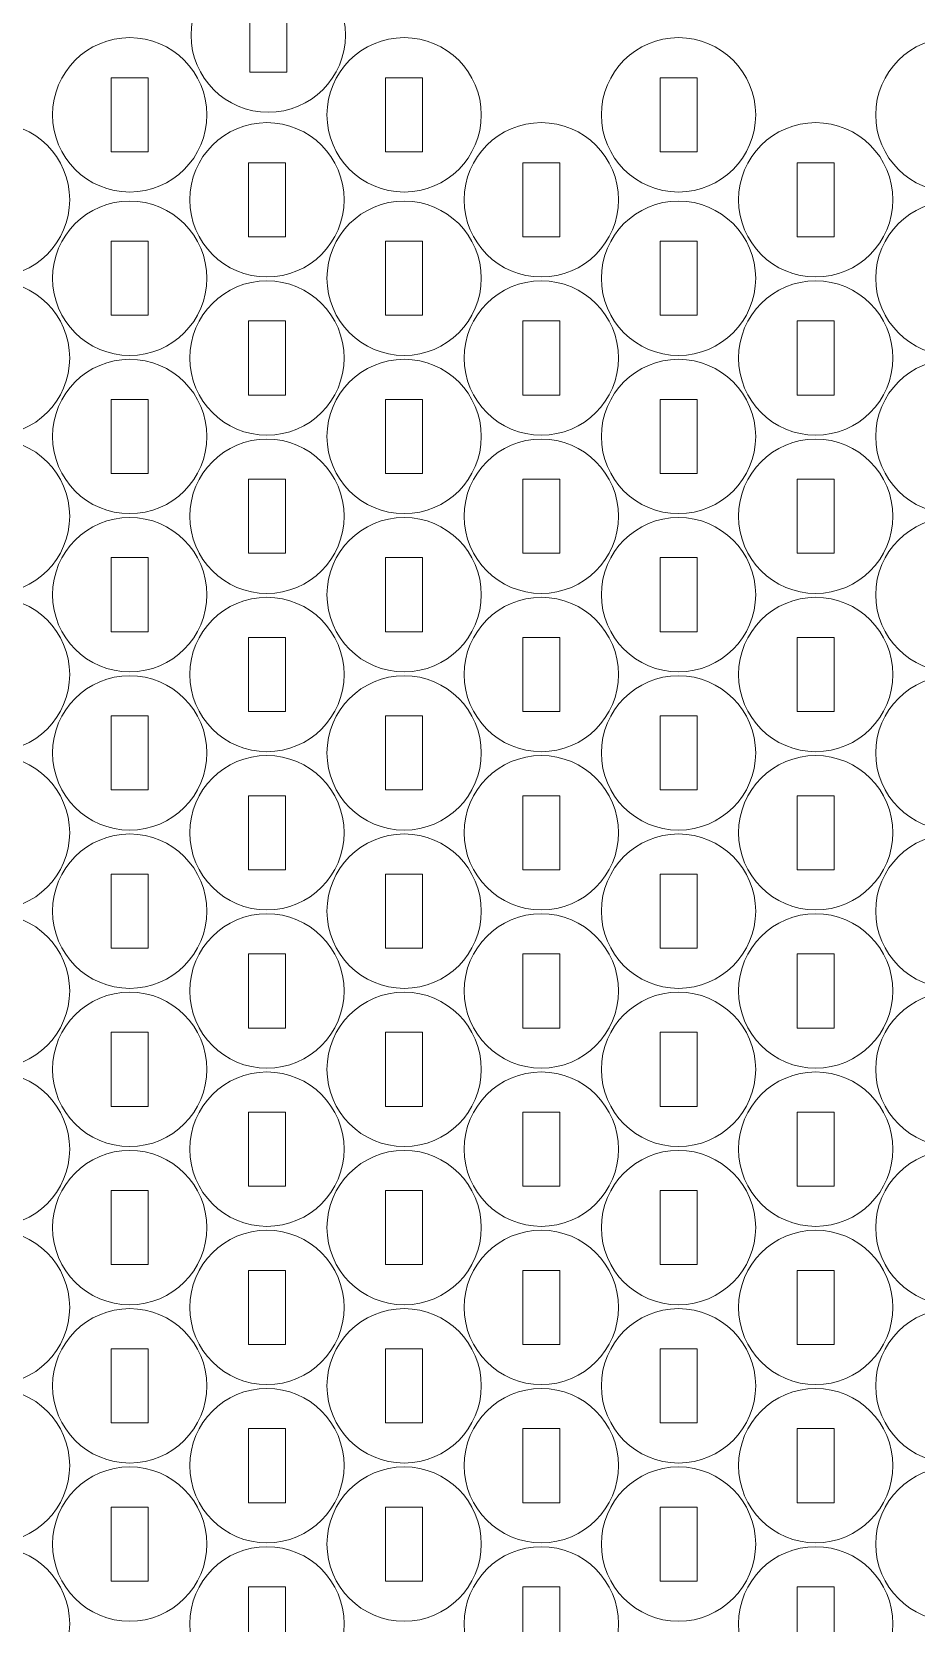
# Model space of a CAD drawing. Header units: millimetres. Extents: x -300 to 301, y -200 to 200.
# Drawn here: x 152.9 to 224.5, y -69.9 to 58.9 of the extents above; entities that cross this region are included whole.
import ezdxf

# ---------------------------------------------------------------- set-up
doc = ezdxf.new("R2010")
doc.units = ezdxf.units.MM
doc.header["$MEASUREMENT"] = 0
doc.layers.add('Camada 1', color=7, linetype='Continuous')

msp = doc.modelspace()

# ---------------------------------------------------------------- linework, layer by layer
at = {"layer": 'Camada 1', "lineweight": 20}
for points in [[(178.2513, 58.641), (178.2513, 55.1893), (175.453, 52.391), (172.0013, 52.391), (172.0013, 52.391), (168.5496, 52.391), (165.7513, 55.1893), (165.7513, 58.641), (165.7513, 58.641), (165.7513, 62.0927), (168.5496, 64.891), (172.0013, 64.891), (172.0013, 64.891), (175.453, 64.891), (178.2513, 62.0927), (178.2513, 58.641)], [(173.5013, 61.641), (173.5013, 61.641), (173.5013, 55.641), (173.5013, 55.641), (173.5013, 55.641), (173.5013, 55.641), (170.5013, 55.641), (170.5013, 55.641), (170.5013, 55.641), (170.5013, 55.641), (170.5013, 61.641), (170.5013, 61.641), (170.5013, 61.641), (170.5013, 61.641), (173.5013, 61.641), (173.5013, 61.641)], [(167.0329, 52.1852), (167.0329, 48.7335), (164.2346, 45.9352), (160.7829, 45.9352), (160.7829, 45.9352), (157.3312, 45.9352), (154.5329, 48.7335), (154.5329, 52.1852), (154.5329, 52.1852), (154.5329, 55.6369), (157.3312, 58.4352), (160.7829, 58.4352), (160.7829, 58.4352), (164.2346, 58.4352), (167.0329, 55.6369), (167.0329, 52.1852)], [(189.2579, 52.1852), (189.2579, 48.7335), (186.4596, 45.9352), (183.0079, 45.9352), (183.0079, 45.9352), (179.5562, 45.9352), (176.7579, 48.7335), (176.7579, 52.1852), (176.7579, 52.1852), (176.7579, 55.6369), (179.5562, 58.4352), (183.0079, 58.4352), (183.0079, 58.4352), (186.4596, 58.4352), (189.2579, 55.6369), (189.2579, 52.1852)], [(211.4829, 52.1852), (211.4829, 48.7335), (208.6846, 45.9352), (205.2329, 45.9352), (205.2329, 45.9352), (201.7812, 45.9352), (198.9829, 48.7335), (198.9829, 52.1852), (198.9829, 52.1852), (198.9829, 55.6369), (201.7812, 58.4352), (205.2329, 58.4352), (205.2329, 58.4352), (208.6846, 58.4352), (211.4829, 55.6369), (211.4829, 52.1852)], [(233.7079, 52.1852), (233.7079, 48.7335), (230.9096, 45.9352), (227.4579, 45.9352), (227.4579, 45.9352), (224.0062, 45.9352), (221.2079, 48.7335), (221.2079, 52.1852), (221.2079, 52.1852), (221.2079, 55.6369), (224.0062, 58.4352), (227.4579, 58.4352), (227.4579, 58.4352), (230.9096, 58.4352), (233.7079, 55.6369), (233.7079, 52.1852)], [(162.2829, 55.1852), (162.2829, 55.1852), (162.2829, 49.1852), (162.2829, 49.1852), (162.2829, 49.1852), (162.2829, 49.1852), (159.2829, 49.1852), (159.2829, 49.1852), (159.2829, 49.1852), (159.2829, 49.1852), (159.2829, 55.1852), (159.2829, 55.1852), (159.2829, 55.1852), (159.2829, 55.1852), (162.2829, 55.1852), (162.2829, 55.1852)], [(184.5079, 55.1852), (184.5079, 55.1852), (184.5079, 49.1852), (184.5079, 49.1852), (184.5079, 49.1852), (184.5079, 49.1852), (181.5079, 49.1852), (181.5079, 49.1852), (181.5079, 49.1852), (181.5079, 49.1852), (181.5079, 55.1852), (181.5079, 55.1852), (181.5079, 55.1852), (181.5079, 55.1852), (184.5079, 55.1852), (184.5079, 55.1852)], [(206.7329, 55.1852), (206.7329, 55.1852), (206.7329, 49.1852), (206.7329, 49.1852), (206.7329, 49.1852), (206.7329, 49.1852), (203.7329, 49.1852), (203.7329, 49.1852), (203.7329, 49.1852), (203.7329, 49.1852), (203.7329, 55.1852), (203.7329, 55.1852), (203.7329, 55.1852), (203.7329, 55.1852), (206.7329, 55.1852), (206.7329, 55.1852)], [(155.9204, 45.306), (155.9204, 41.8543), (153.1221, 39.056), (149.6704, 39.056), (149.6704, 39.056), (146.2187, 39.056), (143.4204, 41.8543), (143.4204, 45.306), (143.4204, 45.306), (143.4204, 48.7577), (146.2187, 51.556), (149.6704, 51.556), (149.6704, 51.556), (153.1221, 51.556), (155.9204, 48.7577), (155.9204, 45.306)], [(178.1454, 45.306), (178.1454, 41.8543), (175.3471, 39.056), (171.8954, 39.056), (171.8954, 39.056), (168.4437, 39.056), (165.6454, 41.8543), (165.6454, 45.306), (165.6454, 45.306), (165.6454, 48.7577), (168.4437, 51.556), (171.8954, 51.556), (171.8954, 51.556), (175.3471, 51.556), (178.1454, 48.7577), (178.1454, 45.306)], [(200.3704, 45.306), (200.3704, 41.8543), (197.5721, 39.056), (194.1204, 39.056), (194.1204, 39.056), (190.6687, 39.056), (187.8704, 41.8543), (187.8704, 45.306), (187.8704, 45.306), (187.8704, 48.7577), (190.6687, 51.556), (194.1204, 51.556), (194.1204, 51.556), (197.5721, 51.556), (200.3704, 48.7577), (200.3704, 45.306)], [(222.5954, 45.306), (222.5954, 41.8543), (219.7971, 39.056), (216.3454, 39.056), (216.3454, 39.056), (212.8937, 39.056), (210.0954, 41.8543), (210.0954, 45.306), (210.0954, 45.306), (210.0954, 48.7577), (212.8937, 51.556), (216.3454, 51.556), (216.3454, 51.556), (219.7971, 51.556), (222.5954, 48.7577), (222.5954, 45.306)], [(173.3954, 48.306), (173.3954, 48.306), (173.3954, 42.306), (173.3954, 42.306), (173.3954, 42.306), (173.3954, 42.306), (170.3954, 42.306), (170.3954, 42.306), (170.3954, 42.306), (170.3954, 42.306), (170.3954, 48.306), (170.3954, 48.306), (170.3954, 48.306), (170.3954, 48.306), (173.3954, 48.306), (173.3954, 48.306)], [(195.6204, 48.306), (195.6204, 48.306), (195.6204, 42.306), (195.6204, 42.306), (195.6204, 42.306), (195.6204, 42.306), (192.6204, 42.306), (192.6204, 42.306), (192.6204, 42.306), (192.6204, 42.306), (192.6204, 48.306), (192.6204, 48.306), (192.6204, 48.306), (192.6204, 48.306), (195.6204, 48.306), (195.6204, 48.306)], [(217.8454, 48.306), (217.8454, 48.306), (217.8454, 42.306), (217.8454, 42.306), (217.8454, 42.306), (217.8454, 42.306), (214.8454, 42.306), (214.8454, 42.306), (214.8454, 42.306), (214.8454, 42.306), (214.8454, 48.306), (214.8454, 48.306), (214.8454, 48.306), (214.8454, 48.306), (217.8454, 48.306), (217.8454, 48.306)], [(167.0329, 38.956), (167.0329, 35.5043), (164.2346, 32.706), (160.7829, 32.706), (160.7829, 32.706), (157.3312, 32.706), (154.5329, 35.5043), (154.5329, 38.956), (154.5329, 38.956), (154.5329, 42.4077), (157.3312, 45.206), (160.7829, 45.206), (160.7829, 45.206), (164.2346, 45.206), (167.0329, 42.4077), (167.0329, 38.956)], [(189.2579, 38.956), (189.2579, 35.5043), (186.4596, 32.706), (183.0079, 32.706), (183.0079, 32.706), (179.5562, 32.706), (176.7579, 35.5043), (176.7579, 38.956), (176.7579, 38.956), (176.7579, 42.4077), (179.5562, 45.206), (183.0079, 45.206), (183.0079, 45.206), (186.4596, 45.206), (189.2579, 42.4077), (189.2579, 38.956)], [(211.4829, 38.956), (211.4829, 35.5043), (208.6846, 32.706), (205.2329, 32.706), (205.2329, 32.706), (201.7812, 32.706), (198.9829, 35.5043), (198.9829, 38.956), (198.9829, 38.956), (198.9829, 42.4077), (201.7812, 45.206), (205.2329, 45.206), (205.2329, 45.206), (208.6846, 45.206), (211.4829, 42.4077), (211.4829, 38.956)], [(233.7079, 38.956), (233.7079, 35.5043), (230.9096, 32.706), (227.4579, 32.706), (227.4579, 32.706), (224.0062, 32.706), (221.2079, 35.5043), (221.2079, 38.956), (221.2079, 38.956), (221.2079, 42.4077), (224.0062, 45.206), (227.4579, 45.206), (227.4579, 45.206), (230.9096, 45.206), (233.7079, 42.4077), (233.7079, 38.956)], [(162.2829, 41.956), (162.2829, 41.956), (162.2829, 35.956), (162.2829, 35.956), (162.2829, 35.956), (162.2829, 35.956), (159.2829, 35.956), (159.2829, 35.956), (159.2829, 35.956), (159.2829, 35.956), (159.2829, 41.956), (159.2829, 41.956), (159.2829, 41.956), (159.2829, 41.956), (162.2829, 41.956), (162.2829, 41.956)], [(184.5079, 41.956), (184.5079, 41.956), (184.5079, 35.956), (184.5079, 35.956), (184.5079, 35.956), (184.5079, 35.956), (181.5079, 35.956), (181.5079, 35.956), (181.5079, 35.956), (181.5079, 35.956), (181.5079, 41.956), (181.5079, 41.956), (181.5079, 41.956), (181.5079, 41.956), (184.5079, 41.956), (184.5079, 41.956)], [(206.7329, 41.956), (206.7329, 41.956), (206.7329, 35.956), (206.7329, 35.956), (206.7329, 35.956), (206.7329, 35.956), (203.7329, 35.956), (203.7329, 35.956), (203.7329, 35.956), (203.7329, 35.956), (203.7329, 41.956), (203.7329, 41.956), (203.7329, 41.956), (203.7329, 41.956), (206.7329, 41.956), (206.7329, 41.956)], [(155.9204, 32.4943), (155.9204, 29.0426), (153.1221, 26.2443), (149.6704, 26.2443), (149.6704, 26.2443), (146.2187, 26.2443), (143.4204, 29.0426), (143.4204, 32.4943), (143.4204, 32.4943), (143.4204, 35.946), (146.2187, 38.7443), (149.6704, 38.7443), (149.6704, 38.7443), (153.1221, 38.7443), (155.9204, 35.946), (155.9204, 32.4943)], [(178.1454, 32.4943), (178.1454, 29.0426), (175.3471, 26.2443), (171.8954, 26.2443), (171.8954, 26.2443), (168.4437, 26.2443), (165.6454, 29.0426), (165.6454, 32.4943), (165.6454, 32.4943), (165.6454, 35.946), (168.4437, 38.7443), (171.8954, 38.7443), (171.8954, 38.7443), (175.3471, 38.7443), (178.1454, 35.946), (178.1454, 32.4943)], [(200.3704, 32.4943), (200.3704, 29.0426), (197.5721, 26.2443), (194.1204, 26.2443), (194.1204, 26.2443), (190.6687, 26.2443), (187.8704, 29.0426), (187.8704, 32.4943), (187.8704, 32.4943), (187.8704, 35.946), (190.6687, 38.7443), (194.1204, 38.7443), (194.1204, 38.7443), (197.5721, 38.7443), (200.3704, 35.946), (200.3704, 32.4943)], [(222.5954, 32.4943), (222.5954, 29.0426), (219.7971, 26.2443), (216.3454, 26.2443), (216.3454, 26.2443), (212.8937, 26.2443), (210.0954, 29.0426), (210.0954, 32.4943), (210.0954, 32.4943), (210.0954, 35.946), (212.8937, 38.7443), (216.3454, 38.7443), (216.3454, 38.7443), (219.7971, 38.7443), (222.5954, 35.946), (222.5954, 32.4943)], [(173.3954, 35.4943), (173.3954, 35.4943), (173.3954, 29.4943), (173.3954, 29.4943), (173.3954, 29.4943), (173.3954, 29.4943), (170.3954, 29.4943), (170.3954, 29.4943), (170.3954, 29.4943), (170.3954, 29.4943), (170.3954, 35.4943), (170.3954, 35.4943), (170.3954, 35.4943), (170.3954, 35.4943), (173.3954, 35.4943), (173.3954, 35.4943)], [(195.6204, 35.4943), (195.6204, 35.4943), (195.6204, 29.4943), (195.6204, 29.4943), (195.6204, 29.4943), (195.6204, 29.4943), (192.6204, 29.4943), (192.6204, 29.4943), (192.6204, 29.4943), (192.6204, 29.4943), (192.6204, 35.4943), (192.6204, 35.4943), (192.6204, 35.4943), (192.6204, 35.4943), (195.6204, 35.4943), (195.6204, 35.4943)], [(217.8454, 35.4943), (217.8454, 35.4943), (217.8454, 29.4943), (217.8454, 29.4943), (217.8454, 29.4943), (217.8454, 29.4943), (214.8454, 29.4943), (214.8454, 29.4943), (214.8454, 29.4943), (214.8454, 29.4943), (214.8454, 35.4943), (214.8454, 35.4943), (214.8454, 35.4943), (214.8454, 35.4943), (217.8454, 35.4943), (217.8454, 35.4943)], [(167.0329, 26.1443), (167.0329, 22.6926), (164.2346, 19.8943), (160.7829, 19.8943), (160.7829, 19.8943), (157.3312, 19.8943), (154.5329, 22.6926), (154.5329, 26.1443), (154.5329, 26.1443), (154.5329, 29.596), (157.3312, 32.3943), (160.7829, 32.3943), (160.7829, 32.3943), (164.2346, 32.3943), (167.0329, 29.596), (167.0329, 26.1443)], [(189.2579, 26.1443), (189.2579, 22.6926), (186.4596, 19.8943), (183.0079, 19.8943), (183.0079, 19.8943), (179.5562, 19.8943), (176.7579, 22.6926), (176.7579, 26.1443), (176.7579, 26.1443), (176.7579, 29.596), (179.5562, 32.3943), (183.0079, 32.3943), (183.0079, 32.3943), (186.4596, 32.3943), (189.2579, 29.596), (189.2579, 26.1443)], [(211.4829, 26.1443), (211.4829, 22.6926), (208.6846, 19.8943), (205.2329, 19.8943), (205.2329, 19.8943), (201.7812, 19.8943), (198.9829, 22.6926), (198.9829, 26.1443), (198.9829, 26.1443), (198.9829, 29.596), (201.7812, 32.3943), (205.2329, 32.3943), (205.2329, 32.3943), (208.6846, 32.3943), (211.4829, 29.596), (211.4829, 26.1443)], [(233.7079, 26.1443), (233.7079, 22.6926), (230.9096, 19.8943), (227.4579, 19.8943), (227.4579, 19.8943), (224.0062, 19.8943), (221.2079, 22.6926), (221.2079, 26.1443), (221.2079, 26.1443), (221.2079, 29.596), (224.0062, 32.3943), (227.4579, 32.3943), (227.4579, 32.3943), (230.9096, 32.3943), (233.7079, 29.596), (233.7079, 26.1443)], [(162.2829, 29.1443), (162.2829, 29.1443), (162.2829, 23.1443), (162.2829, 23.1443), (162.2829, 23.1443), (162.2829, 23.1443), (159.2829, 23.1443), (159.2829, 23.1443), (159.2829, 23.1443), (159.2829, 23.1443), (159.2829, 29.1443), (159.2829, 29.1443), (159.2829, 29.1443), (159.2829, 29.1443), (162.2829, 29.1443), (162.2829, 29.1443)], [(184.5079, 29.1443), (184.5079, 29.1443), (184.5079, 23.1443), (184.5079, 23.1443), (184.5079, 23.1443), (184.5079, 23.1443), (181.5079, 23.1443), (181.5079, 23.1443), (181.5079, 23.1443), (181.5079, 23.1443), (181.5079, 29.1443), (181.5079, 29.1443), (181.5079, 29.1443), (181.5079, 29.1443), (184.5079, 29.1443), (184.5079, 29.1443)], [(206.7329, 29.1443), (206.7329, 29.1443), (206.7329, 23.1443), (206.7329, 23.1443), (206.7329, 23.1443), (206.7329, 23.1443), (203.7329, 23.1443), (203.7329, 23.1443), (203.7329, 23.1443), (203.7329, 23.1443), (203.7329, 29.1443), (203.7329, 29.1443), (203.7329, 29.1443), (203.7329, 29.1443), (206.7329, 29.1443), (206.7329, 29.1443)], [(155.9204, 19.6826), (155.9204, 16.2309), (153.1221, 13.4326), (149.6704, 13.4326), (149.6704, 13.4326), (146.2187, 13.4326), (143.4204, 16.2309), (143.4204, 19.6826), (143.4204, 19.6826), (143.4204, 23.1343), (146.2187, 25.9326), (149.6704, 25.9326), (149.6704, 25.9326), (153.1221, 25.9326), (155.9204, 23.1343), (155.9204, 19.6826)], [(178.1454, 19.6826), (178.1454, 16.2309), (175.3471, 13.4326), (171.8954, 13.4326), (171.8954, 13.4326), (168.4437, 13.4326), (165.6454, 16.2309), (165.6454, 19.6826), (165.6454, 19.6826), (165.6454, 23.1343), (168.4437, 25.9326), (171.8954, 25.9326), (171.8954, 25.9326), (175.3471, 25.9326), (178.1454, 23.1343), (178.1454, 19.6826)], [(200.3704, 19.6826), (200.3704, 16.2309), (197.5721, 13.4326), (194.1204, 13.4326), (194.1204, 13.4326), (190.6687, 13.4326), (187.8704, 16.2309), (187.8704, 19.6826), (187.8704, 19.6826), (187.8704, 23.1343), (190.6687, 25.9326), (194.1204, 25.9326), (194.1204, 25.9326), (197.5721, 25.9326), (200.3704, 23.1343), (200.3704, 19.6826)], [(222.5954, 19.6826), (222.5954, 16.2309), (219.7971, 13.4326), (216.3454, 13.4326), (216.3454, 13.4326), (212.8937, 13.4326), (210.0954, 16.2309), (210.0954, 19.6826), (210.0954, 19.6826), (210.0954, 23.1343), (212.8937, 25.9326), (216.3454, 25.9326), (216.3454, 25.9326), (219.7971, 25.9326), (222.5954, 23.1343), (222.5954, 19.6826)], [(173.3954, 22.6826), (173.3954, 22.6826), (173.3954, 16.6826), (173.3954, 16.6826), (173.3954, 16.6826), (173.3954, 16.6826), (170.3954, 16.6826), (170.3954, 16.6826), (170.3954, 16.6826), (170.3954, 16.6826), (170.3954, 22.6826), (170.3954, 22.6826), (170.3954, 22.6826), (170.3954, 22.6826), (173.3954, 22.6826), (173.3954, 22.6826)], [(195.6204, 22.6826), (195.6204, 22.6826), (195.6204, 16.6826), (195.6204, 16.6826), (195.6204, 16.6826), (195.6204, 16.6826), (192.6204, 16.6826), (192.6204, 16.6826), (192.6204, 16.6826), (192.6204, 16.6826), (192.6204, 22.6826), (192.6204, 22.6826), (192.6204, 22.6826), (192.6204, 22.6826), (195.6204, 22.6826), (195.6204, 22.6826)], [(217.8454, 22.6826), (217.8454, 22.6826), (217.8454, 16.6826), (217.8454, 16.6826), (217.8454, 16.6826), (217.8454, 16.6826), (214.8454, 16.6826), (214.8454, 16.6826), (214.8454, 16.6826), (214.8454, 16.6826), (214.8454, 22.6826), (214.8454, 22.6826), (214.8454, 22.6826), (214.8454, 22.6826), (217.8454, 22.6826), (217.8454, 22.6826)], [(167.0329, 13.3326), (167.0329, 9.8809), (164.2346, 7.0826), (160.7829, 7.0826), (160.7829, 7.0826), (157.3312, 7.0826), (154.5329, 9.8809), (154.5329, 13.3326), (154.5329, 13.3326), (154.5329, 16.7843), (157.3312, 19.5826), (160.7829, 19.5826), (160.7829, 19.5826), (164.2346, 19.5826), (167.0329, 16.7843), (167.0329, 13.3326)], [(189.2579, 13.3326), (189.2579, 9.8809), (186.4596, 7.0826), (183.0079, 7.0826), (183.0079, 7.0826), (179.5562, 7.0826), (176.7579, 9.8809), (176.7579, 13.3326), (176.7579, 13.3326), (176.7579, 16.7843), (179.5562, 19.5826), (183.0079, 19.5826), (183.0079, 19.5826), (186.4596, 19.5826), (189.2579, 16.7843), (189.2579, 13.3326)], [(211.4829, 13.3326), (211.4829, 9.8809), (208.6846, 7.0826), (205.2329, 7.0826), (205.2329, 7.0826), (201.7812, 7.0826), (198.9829, 9.8809), (198.9829, 13.3326), (198.9829, 13.3326), (198.9829, 16.7843), (201.7812, 19.5826), (205.2329, 19.5826), (205.2329, 19.5826), (208.6846, 19.5826), (211.4829, 16.7843), (211.4829, 13.3326)], [(233.7079, 13.3326), (233.7079, 9.8809), (230.9096, 7.0826), (227.4579, 7.0826), (227.4579, 7.0826), (224.0062, 7.0826), (221.2079, 9.8809), (221.2079, 13.3326), (221.2079, 13.3326), (221.2079, 16.7843), (224.0062, 19.5826), (227.4579, 19.5826), (227.4579, 19.5826), (230.9096, 19.5826), (233.7079, 16.7843), (233.7079, 13.3326)], [(162.2829, 16.3326), (162.2829, 16.3326), (162.2829, 10.3326), (162.2829, 10.3326), (162.2829, 10.3326), (162.2829, 10.3326), (159.2829, 10.3326), (159.2829, 10.3326), (159.2829, 10.3326), (159.2829, 10.3326), (159.2829, 16.3326), (159.2829, 16.3326), (159.2829, 16.3326), (159.2829, 16.3326), (162.2829, 16.3326), (162.2829, 16.3326)], [(184.5079, 16.3326), (184.5079, 16.3326), (184.5079, 10.3326), (184.5079, 10.3326), (184.5079, 10.3326), (184.5079, 10.3326), (181.5079, 10.3326), (181.5079, 10.3326), (181.5079, 10.3326), (181.5079, 10.3326), (181.5079, 16.3326), (181.5079, 16.3326), (181.5079, 16.3326), (181.5079, 16.3326), (184.5079, 16.3326), (184.5079, 16.3326)], [(206.7329, 16.3326), (206.7329, 16.3326), (206.7329, 10.3326), (206.7329, 10.3326), (206.7329, 10.3326), (206.7329, 10.3326), (203.7329, 10.3326), (203.7329, 10.3326), (203.7329, 10.3326), (203.7329, 10.3326), (203.7329, 16.3326), (203.7329, 16.3326), (203.7329, 16.3326), (203.7329, 16.3326), (206.7329, 16.3326), (206.7329, 16.3326)], [(155.9204, 6.8709), (155.9204, 3.4192), (153.1221, 0.6209), (149.6704, 0.6209), (149.6704, 0.6209), (146.2187, 0.6209), (143.4204, 3.4192), (143.4204, 6.8709), (143.4204, 6.8709), (143.4204, 10.3226), (146.2187, 13.1209), (149.6704, 13.1209), (149.6704, 13.1209), (153.1221, 13.1209), (155.9204, 10.3226), (155.9204, 6.8709)], [(178.1454, 6.8709), (178.1454, 3.4192), (175.3471, 0.6209), (171.8954, 0.6209), (171.8954, 0.6209), (168.4437, 0.6209), (165.6454, 3.4192), (165.6454, 6.8709), (165.6454, 6.8709), (165.6454, 10.3226), (168.4437, 13.1209), (171.8954, 13.1209), (171.8954, 13.1209), (175.3471, 13.1209), (178.1454, 10.3226), (178.1454, 6.8709)], [(200.3704, 6.8709), (200.3704, 3.4192), (197.5721, 0.6209), (194.1204, 0.6209), (194.1204, 0.6209), (190.6687, 0.6209), (187.8704, 3.4192), (187.8704, 6.8709), (187.8704, 6.8709), (187.8704, 10.3226), (190.6687, 13.1209), (194.1204, 13.1209), (194.1204, 13.1209), (197.5721, 13.1209), (200.3704, 10.3226), (200.3704, 6.8709)], [(222.5954, 6.8709), (222.5954, 3.4192), (219.7971, 0.6209), (216.3454, 0.6209), (216.3454, 0.6209), (212.8937, 0.6209), (210.0954, 3.4192), (210.0954, 6.8709), (210.0954, 6.8709), (210.0954, 10.3226), (212.8937, 13.1209), (216.3454, 13.1209), (216.3454, 13.1209), (219.7971, 13.1209), (222.5954, 10.3226), (222.5954, 6.8709)], [(173.3954, 9.8709), (173.3954, 9.8709), (173.3954, 3.8709), (173.3954, 3.8709), (173.3954, 3.8709), (173.3954, 3.8709), (170.3954, 3.8709), (170.3954, 3.8709), (170.3954, 3.8709), (170.3954, 3.8709), (170.3954, 9.8709), (170.3954, 9.8709), (170.3954, 9.8709), (170.3954, 9.8709), (173.3954, 9.8709), (173.3954, 9.8709)], [(195.6204, 9.8709), (195.6204, 9.8709), (195.6204, 3.8709), (195.6204, 3.8709), (195.6204, 3.8709), (195.6204, 3.8709), (192.6204, 3.8709), (192.6204, 3.8709), (192.6204, 3.8709), (192.6204, 3.8709), (192.6204, 9.8709), (192.6204, 9.8709), (192.6204, 9.8709), (192.6204, 9.8709), (195.6204, 9.8709), (195.6204, 9.8709)], [(217.8454, 9.8709), (217.8454, 9.8709), (217.8454, 3.8709), (217.8454, 3.8709), (217.8454, 3.8709), (217.8454, 3.8709), (214.8454, 3.8709), (214.8454, 3.8709), (214.8454, 3.8709), (214.8454, 3.8709), (214.8454, 9.8709), (214.8454, 9.8709), (214.8454, 9.8709), (214.8454, 9.8709), (217.8454, 9.8709), (217.8454, 9.8709)], [(167.0329, 0.5209), (167.0329, -2.9308), (164.2346, -5.7291), (160.7829, -5.7291), (160.7829, -5.7291), (157.3312, -5.7291), (154.5329, -2.9308), (154.5329, 0.5209), (154.5329, 0.5209), (154.5329, 3.9726), (157.3312, 6.7709), (160.7829, 6.7709), (160.7829, 6.7709), (164.2346, 6.7709), (167.0329, 3.9726), (167.0329, 0.5209)], [(189.2579, 0.5209), (189.2579, -2.9308), (186.4596, -5.7291), (183.0079, -5.7291), (183.0079, -5.7291), (179.5562, -5.7291), (176.7579, -2.9308), (176.7579, 0.5209), (176.7579, 0.5209), (176.7579, 3.9726), (179.5562, 6.7709), (183.0079, 6.7709), (183.0079, 6.7709), (186.4596, 6.7709), (189.2579, 3.9726), (189.2579, 0.5209)], [(211.4829, 0.5209), (211.4829, -2.9308), (208.6846, -5.7291), (205.2329, -5.7291), (205.2329, -5.7291), (201.7812, -5.7291), (198.9829, -2.9308), (198.9829, 0.5209), (198.9829, 0.5209), (198.9829, 3.9726), (201.7812, 6.7709), (205.2329, 6.7709), (205.2329, 6.7709), (208.6846, 6.7709), (211.4829, 3.9726), (211.4829, 0.5209)], [(233.7079, 0.5209), (233.7079, -2.9308), (230.9096, -5.7291), (227.4579, -5.7291), (227.4579, -5.7291), (224.0062, -5.7291), (221.2079, -2.9308), (221.2079, 0.5209), (221.2079, 0.5209), (221.2079, 3.9726), (224.0062, 6.7709), (227.4579, 6.7709), (227.4579, 6.7709), (230.9096, 6.7709), (233.7079, 3.9726), (233.7079, 0.5209)], [(162.2829, 3.5209), (162.2829, 3.5209), (162.2829, -2.4791), (162.2829, -2.4791), (162.2829, -2.4791), (162.2829, -2.4791), (159.2829, -2.4791), (159.2829, -2.4791), (159.2829, -2.4791), (159.2829, -2.4791), (159.2829, 3.5209), (159.2829, 3.5209), (159.2829, 3.5209), (159.2829, 3.5209), (162.2829, 3.5209), (162.2829, 3.5209)], [(184.5079, 3.5209), (184.5079, 3.5209), (184.5079, -2.4791), (184.5079, -2.4791), (184.5079, -2.4791), (184.5079, -2.4791), (181.5079, -2.4791), (181.5079, -2.4791), (181.5079, -2.4791), (181.5079, -2.4791), (181.5079, 3.5209), (181.5079, 3.5209), (181.5079, 3.5209), (181.5079, 3.5209), (184.5079, 3.5209), (184.5079, 3.5209)], [(206.7329, 3.5209), (206.7329, 3.5209), (206.7329, -2.4791), (206.7329, -2.4791), (206.7329, -2.4791), (206.7329, -2.4791), (203.7329, -2.4791), (203.7329, -2.4791), (203.7329, -2.4791), (203.7329, -2.4791), (203.7329, 3.5209), (203.7329, 3.5209), (203.7329, 3.5209), (203.7329, 3.5209), (206.7329, 3.5209), (206.7329, 3.5209)], [(155.9204, -5.9408), (155.9204, -9.3925), (153.1221, -12.1908), (149.6704, -12.1908), (149.6704, -12.1908), (146.2187, -12.1908), (143.4204, -9.3925), (143.4204, -5.9408), (143.4204, -5.9408), (143.4204, -2.4891), (146.2187, 0.3092), (149.6704, 0.3092), (149.6704, 0.3092), (153.1221, 0.3092), (155.9204, -2.4891), (155.9204, -5.9408)], [(178.1454, -5.9408), (178.1454, -9.3925), (175.3471, -12.1908), (171.8954, -12.1908), (171.8954, -12.1908), (168.4437, -12.1908), (165.6454, -9.3925), (165.6454, -5.9408), (165.6454, -5.9408), (165.6454, -2.4891), (168.4437, 0.3092), (171.8954, 0.3092), (171.8954, 0.3092), (175.3471, 0.3092), (178.1454, -2.4891), (178.1454, -5.9408)], [(200.3704, -5.9408), (200.3704, -9.3925), (197.5721, -12.1908), (194.1204, -12.1908), (194.1204, -12.1908), (190.6687, -12.1908), (187.8704, -9.3925), (187.8704, -5.9408), (187.8704, -5.9408), (187.8704, -2.4891), (190.6687, 0.3092), (194.1204, 0.3092), (194.1204, 0.3092), (197.5721, 0.3092), (200.3704, -2.4891), (200.3704, -5.9408)], [(222.5954, -5.9408), (222.5954, -9.3925), (219.7971, -12.1908), (216.3454, -12.1908), (216.3454, -12.1908), (212.8937, -12.1908), (210.0954, -9.3925), (210.0954, -5.9408), (210.0954, -5.9408), (210.0954, -2.4891), (212.8937, 0.3092), (216.3454, 0.3092), (216.3454, 0.3092), (219.7971, 0.3092), (222.5954, -2.4891), (222.5954, -5.9408)], [(173.3954, -2.9408), (173.3954, -2.9408), (173.3954, -8.9408), (173.3954, -8.9408), (173.3954, -8.9408), (173.3954, -8.9408), (170.3954, -8.9408), (170.3954, -8.9408), (170.3954, -8.9408), (170.3954, -8.9408), (170.3954, -2.9408), (170.3954, -2.9408), (170.3954, -2.9408), (170.3954, -2.9408), (173.3954, -2.9408), (173.3954, -2.9408)], [(195.6204, -2.9408), (195.6204, -2.9408), (195.6204, -8.9408), (195.6204, -8.9408), (195.6204, -8.9408), (195.6204, -8.9408), (192.6204, -8.9408), (192.6204, -8.9408), (192.6204, -8.9408), (192.6204, -8.9408), (192.6204, -2.9408), (192.6204, -2.9408), (192.6204, -2.9408), (192.6204, -2.9408), (195.6204, -2.9408), (195.6204, -2.9408)], [(217.8454, -2.9408), (217.8454, -2.9408), (217.8454, -8.9408), (217.8454, -8.9408), (217.8454, -8.9408), (217.8454, -8.9408), (214.8454, -8.9408), (214.8454, -8.9408), (214.8454, -8.9408), (214.8454, -8.9408), (214.8454, -2.9408), (214.8454, -2.9408), (214.8454, -2.9408), (214.8454, -2.9408), (217.8454, -2.9408), (217.8454, -2.9408)], [(167.0329, -12.2908), (167.0329, -15.7425), (164.2346, -18.5408), (160.7829, -18.5408), (160.7829, -18.5408), (157.3312, -18.5408), (154.5329, -15.7425), (154.5329, -12.2908), (154.5329, -12.2908), (154.5329, -8.8391), (157.3312, -6.0408), (160.7829, -6.0408), (160.7829, -6.0408), (164.2346, -6.0408), (167.0329, -8.8391), (167.0329, -12.2908)], [(189.2579, -12.2908), (189.2579, -15.7425), (186.4596, -18.5408), (183.0079, -18.5408), (183.0079, -18.5408), (179.5562, -18.5408), (176.7579, -15.7425), (176.7579, -12.2908), (176.7579, -12.2908), (176.7579, -8.8391), (179.5562, -6.0408), (183.0079, -6.0408), (183.0079, -6.0408), (186.4596, -6.0408), (189.2579, -8.8391), (189.2579, -12.2908)], [(211.4829, -12.2908), (211.4829, -15.7425), (208.6846, -18.5408), (205.2329, -18.5408), (205.2329, -18.5408), (201.7812, -18.5408), (198.9829, -15.7425), (198.9829, -12.2908), (198.9829, -12.2908), (198.9829, -8.8391), (201.7812, -6.0408), (205.2329, -6.0408), (205.2329, -6.0408), (208.6846, -6.0408), (211.4829, -8.8391), (211.4829, -12.2908)], [(233.7079, -12.2908), (233.7079, -15.7425), (230.9096, -18.5408), (227.4579, -18.5408), (227.4579, -18.5408), (224.0062, -18.5408), (221.2079, -15.7425), (221.2079, -12.2908), (221.2079, -12.2908), (221.2079, -8.8391), (224.0062, -6.0408), (227.4579, -6.0408), (227.4579, -6.0408), (230.9096, -6.0408), (233.7079, -8.8391), (233.7079, -12.2908)], [(162.2829, -9.2908), (162.2829, -9.2908), (162.2829, -15.2908), (162.2829, -15.2908), (162.2829, -15.2908), (162.2829, -15.2908), (159.2829, -15.2908), (159.2829, -15.2908), (159.2829, -15.2908), (159.2829, -15.2908), (159.2829, -9.2908), (159.2829, -9.2908), (159.2829, -9.2908), (159.2829, -9.2908), (162.2829, -9.2908), (162.2829, -9.2908)], [(184.5079, -9.2908), (184.5079, -9.2908), (184.5079, -15.2908), (184.5079, -15.2908), (184.5079, -15.2908), (184.5079, -15.2908), (181.5079, -15.2908), (181.5079, -15.2908), (181.5079, -15.2908), (181.5079, -15.2908), (181.5079, -9.2908), (181.5079, -9.2908), (181.5079, -9.2908), (181.5079, -9.2908), (184.5079, -9.2908), (184.5079, -9.2908)], [(206.7329, -9.2908), (206.7329, -9.2908), (206.7329, -15.2908), (206.7329, -15.2908), (206.7329, -15.2908), (206.7329, -15.2908), (203.7329, -15.2908), (203.7329, -15.2908), (203.7329, -15.2908), (203.7329, -15.2908), (203.7329, -9.2908), (203.7329, -9.2908), (203.7329, -9.2908), (203.7329, -9.2908), (206.7329, -9.2908), (206.7329, -9.2908)], [(155.9204, -18.7525), (155.9204, -22.2042), (153.1221, -25.0025), (149.6704, -25.0025), (149.6704, -25.0025), (146.2187, -25.0025), (143.4204, -22.2042), (143.4204, -18.7525), (143.4204, -18.7525), (143.4204, -15.3008), (146.2187, -12.5025), (149.6704, -12.5025), (149.6704, -12.5025), (153.1221, -12.5025), (155.9204, -15.3008), (155.9204, -18.7525)], [(178.1454, -18.7525), (178.1454, -22.2042), (175.3471, -25.0025), (171.8954, -25.0025), (171.8954, -25.0025), (168.4437, -25.0025), (165.6454, -22.2042), (165.6454, -18.7525), (165.6454, -18.7525), (165.6454, -15.3008), (168.4437, -12.5025), (171.8954, -12.5025), (171.8954, -12.5025), (175.3471, -12.5025), (178.1454, -15.3008), (178.1454, -18.7525)], [(200.3704, -18.7525), (200.3704, -22.2042), (197.5721, -25.0025), (194.1204, -25.0025), (194.1204, -25.0025), (190.6687, -25.0025), (187.8704, -22.2042), (187.8704, -18.7525), (187.8704, -18.7525), (187.8704, -15.3008), (190.6687, -12.5025), (194.1204, -12.5025), (194.1204, -12.5025), (197.5721, -12.5025), (200.3704, -15.3008), (200.3704, -18.7525)], [(222.5954, -18.7525), (222.5954, -22.2042), (219.7971, -25.0025), (216.3454, -25.0025), (216.3454, -25.0025), (212.8937, -25.0025), (210.0954, -22.2042), (210.0954, -18.7525), (210.0954, -18.7525), (210.0954, -15.3008), (212.8937, -12.5025), (216.3454, -12.5025), (216.3454, -12.5025), (219.7971, -12.5025), (222.5954, -15.3008), (222.5954, -18.7525)], [(173.3954, -15.7525), (173.3954, -15.7525), (173.3954, -21.7525), (173.3954, -21.7525), (173.3954, -21.7525), (173.3954, -21.7525), (170.3954, -21.7525), (170.3954, -21.7525), (170.3954, -21.7525), (170.3954, -21.7525), (170.3954, -15.7525), (170.3954, -15.7525), (170.3954, -15.7525), (170.3954, -15.7525), (173.3954, -15.7525), (173.3954, -15.7525)], [(195.6204, -15.7525), (195.6204, -15.7525), (195.6204, -21.7525), (195.6204, -21.7525), (195.6204, -21.7525), (195.6204, -21.7525), (192.6204, -21.7525), (192.6204, -21.7525), (192.6204, -21.7525), (192.6204, -21.7525), (192.6204, -15.7525), (192.6204, -15.7525), (192.6204, -15.7525), (192.6204, -15.7525), (195.6204, -15.7525), (195.6204, -15.7525)], [(217.8454, -15.7525), (217.8454, -15.7525), (217.8454, -21.7525), (217.8454, -21.7525), (217.8454, -21.7525), (217.8454, -21.7525), (214.8454, -21.7525), (214.8454, -21.7525), (214.8454, -21.7525), (214.8454, -21.7525), (214.8454, -15.7525), (214.8454, -15.7525), (214.8454, -15.7525), (214.8454, -15.7525), (217.8454, -15.7525), (217.8454, -15.7525)], [(167.0329, -25.1025), (167.0329, -28.5542), (164.2346, -31.3525), (160.7829, -31.3525), (160.7829, -31.3525), (157.3312, -31.3525), (154.5329, -28.5542), (154.5329, -25.1025), (154.5329, -25.1025), (154.5329, -21.6508), (157.3312, -18.8525), (160.7829, -18.8525), (160.7829, -18.8525), (164.2346, -18.8525), (167.0329, -21.6508), (167.0329, -25.1025)], [(189.2579, -25.1025), (189.2579, -28.5542), (186.4596, -31.3525), (183.0079, -31.3525), (183.0079, -31.3525), (179.5562, -31.3525), (176.7579, -28.5542), (176.7579, -25.1025), (176.7579, -25.1025), (176.7579, -21.6508), (179.5562, -18.8525), (183.0079, -18.8525), (183.0079, -18.8525), (186.4596, -18.8525), (189.2579, -21.6508), (189.2579, -25.1025)], [(211.4829, -25.1025), (211.4829, -28.5542), (208.6846, -31.3525), (205.2329, -31.3525), (205.2329, -31.3525), (201.7812, -31.3525), (198.9829, -28.5542), (198.9829, -25.1025), (198.9829, -25.1025), (198.9829, -21.6508), (201.7812, -18.8525), (205.2329, -18.8525), (205.2329, -18.8525), (208.6846, -18.8525), (211.4829, -21.6508), (211.4829, -25.1025)], [(233.7079, -25.1025), (233.7079, -28.5542), (230.9096, -31.3525), (227.4579, -31.3525), (227.4579, -31.3525), (224.0062, -31.3525), (221.2079, -28.5542), (221.2079, -25.1025), (221.2079, -25.1025), (221.2079, -21.6508), (224.0062, -18.8525), (227.4579, -18.8525), (227.4579, -18.8525), (230.9096, -18.8525), (233.7079, -21.6508), (233.7079, -25.1025)], [(162.2829, -22.1025), (162.2829, -22.1025), (162.2829, -28.1025), (162.2829, -28.1025), (162.2829, -28.1025), (162.2829, -28.1025), (159.2829, -28.1025), (159.2829, -28.1025), (159.2829, -28.1025), (159.2829, -28.1025), (159.2829, -22.1025), (159.2829, -22.1025), (159.2829, -22.1025), (159.2829, -22.1025), (162.2829, -22.1025), (162.2829, -22.1025)], [(184.5079, -22.1025), (184.5079, -22.1025), (184.5079, -28.1025), (184.5079, -28.1025), (184.5079, -28.1025), (184.5079, -28.1025), (181.5079, -28.1025), (181.5079, -28.1025), (181.5079, -28.1025), (181.5079, -28.1025), (181.5079, -22.1025), (181.5079, -22.1025), (181.5079, -22.1025), (181.5079, -22.1025), (184.5079, -22.1025), (184.5079, -22.1025)], [(206.7329, -22.1025), (206.7329, -22.1025), (206.7329, -28.1025), (206.7329, -28.1025), (206.7329, -28.1025), (206.7329, -28.1025), (203.7329, -28.1025), (203.7329, -28.1025), (203.7329, -28.1025), (203.7329, -28.1025), (203.7329, -22.1025), (203.7329, -22.1025), (203.7329, -22.1025), (203.7329, -22.1025), (206.7329, -22.1025), (206.7329, -22.1025)], [(155.9204, -31.5642), (155.9204, -35.0159), (153.1221, -37.8142), (149.6704, -37.8142), (149.6704, -37.8142), (146.2187, -37.8142), (143.4204, -35.0159), (143.4204, -31.5642), (143.4204, -31.5642), (143.4204, -28.1125), (146.2187, -25.3142), (149.6704, -25.3142), (149.6704, -25.3142), (153.1221, -25.3142), (155.9204, -28.1125), (155.9204, -31.5642)], [(178.1454, -31.5642), (178.1454, -35.0159), (175.3471, -37.8142), (171.8954, -37.8142), (171.8954, -37.8142), (168.4437, -37.8142), (165.6454, -35.0159), (165.6454, -31.5642), (165.6454, -31.5642), (165.6454, -28.1125), (168.4437, -25.3142), (171.8954, -25.3142), (171.8954, -25.3142), (175.3471, -25.3142), (178.1454, -28.1125), (178.1454, -31.5642)], [(200.3704, -31.5642), (200.3704, -35.0159), (197.5721, -37.8142), (194.1204, -37.8142), (194.1204, -37.8142), (190.6687, -37.8142), (187.8704, -35.0159), (187.8704, -31.5642), (187.8704, -31.5642), (187.8704, -28.1125), (190.6687, -25.3142), (194.1204, -25.3142), (194.1204, -25.3142), (197.5721, -25.3142), (200.3704, -28.1125), (200.3704, -31.5642)], [(222.5954, -31.5642), (222.5954, -35.0159), (219.7971, -37.8142), (216.3454, -37.8142), (216.3454, -37.8142), (212.8937, -37.8142), (210.0954, -35.0159), (210.0954, -31.5642), (210.0954, -31.5642), (210.0954, -28.1125), (212.8937, -25.3142), (216.3454, -25.3142), (216.3454, -25.3142), (219.7971, -25.3142), (222.5954, -28.1125), (222.5954, -31.5642)], [(173.3954, -28.5642), (173.3954, -28.5642), (173.3954, -34.5642), (173.3954, -34.5642), (173.3954, -34.5642), (173.3954, -34.5642), (170.3954, -34.5642), (170.3954, -34.5642), (170.3954, -34.5642), (170.3954, -34.5642), (170.3954, -28.5642), (170.3954, -28.5642), (170.3954, -28.5642), (170.3954, -28.5642), (173.3954, -28.5642), (173.3954, -28.5642)], [(195.6204, -28.5642), (195.6204, -28.5642), (195.6204, -34.5642), (195.6204, -34.5642), (195.6204, -34.5642), (195.6204, -34.5642), (192.6204, -34.5642), (192.6204, -34.5642), (192.6204, -34.5642), (192.6204, -34.5642), (192.6204, -28.5642), (192.6204, -28.5642), (192.6204, -28.5642), (192.6204, -28.5642), (195.6204, -28.5642), (195.6204, -28.5642)], [(217.8454, -28.5642), (217.8454, -28.5642), (217.8454, -34.5642), (217.8454, -34.5642), (217.8454, -34.5642), (217.8454, -34.5642), (214.8454, -34.5642), (214.8454, -34.5642), (214.8454, -34.5642), (214.8454, -34.5642), (214.8454, -28.5642), (214.8454, -28.5642), (214.8454, -28.5642), (214.8454, -28.5642), (217.8454, -28.5642), (217.8454, -28.5642)], [(167.0329, -37.9142), (167.0329, -41.3659), (164.2346, -44.1642), (160.7829, -44.1642), (160.7829, -44.1642), (157.3312, -44.1642), (154.5329, -41.3659), (154.5329, -37.9142), (154.5329, -37.9142), (154.5329, -34.4625), (157.3312, -31.6642), (160.7829, -31.6642), (160.7829, -31.6642), (164.2346, -31.6642), (167.0329, -34.4625), (167.0329, -37.9142)], [(189.2579, -37.9142), (189.2579, -41.3659), (186.4596, -44.1642), (183.0079, -44.1642), (183.0079, -44.1642), (179.5562, -44.1642), (176.7579, -41.3659), (176.7579, -37.9142), (176.7579, -37.9142), (176.7579, -34.4625), (179.5562, -31.6642), (183.0079, -31.6642), (183.0079, -31.6642), (186.4596, -31.6642), (189.2579, -34.4625), (189.2579, -37.9142)], [(211.4829, -37.9142), (211.4829, -41.3659), (208.6846, -44.1642), (205.2329, -44.1642), (205.2329, -44.1642), (201.7812, -44.1642), (198.9829, -41.3659), (198.9829, -37.9142), (198.9829, -37.9142), (198.9829, -34.4625), (201.7812, -31.6642), (205.2329, -31.6642), (205.2329, -31.6642), (208.6846, -31.6642), (211.4829, -34.4625), (211.4829, -37.9142)], [(233.7079, -37.9142), (233.7079, -41.3659), (230.9096, -44.1642), (227.4579, -44.1642), (227.4579, -44.1642), (224.0062, -44.1642), (221.2079, -41.3659), (221.2079, -37.9142), (221.2079, -37.9142), (221.2079, -34.4625), (224.0062, -31.6642), (227.4579, -31.6642), (227.4579, -31.6642), (230.9096, -31.6642), (233.7079, -34.4625), (233.7079, -37.9142)], [(162.2829, -34.9142), (162.2829, -34.9142), (162.2829, -40.9142), (162.2829, -40.9142), (162.2829, -40.9142), (162.2829, -40.9142), (159.2829, -40.9142), (159.2829, -40.9142), (159.2829, -40.9142), (159.2829, -40.9142), (159.2829, -34.9142), (159.2829, -34.9142), (159.2829, -34.9142), (159.2829, -34.9142), (162.2829, -34.9142), (162.2829, -34.9142)], [(184.5079, -34.9142), (184.5079, -34.9142), (184.5079, -40.9142), (184.5079, -40.9142), (184.5079, -40.9142), (184.5079, -40.9142), (181.5079, -40.9142), (181.5079, -40.9142), (181.5079, -40.9142), (181.5079, -40.9142), (181.5079, -34.9142), (181.5079, -34.9142), (181.5079, -34.9142), (181.5079, -34.9142), (184.5079, -34.9142), (184.5079, -34.9142)], [(206.7329, -34.9142), (206.7329, -34.9142), (206.7329, -40.9142), (206.7329, -40.9142), (206.7329, -40.9142), (206.7329, -40.9142), (203.7329, -40.9142), (203.7329, -40.9142), (203.7329, -40.9142), (203.7329, -40.9142), (203.7329, -34.9142), (203.7329, -34.9142), (203.7329, -34.9142), (203.7329, -34.9142), (206.7329, -34.9142), (206.7329, -34.9142)], [(155.9204, -44.3759), (155.9204, -47.8276), (153.1221, -50.6259), (149.6704, -50.6259), (149.6704, -50.6259), (146.2187, -50.6259), (143.4204, -47.8276), (143.4204, -44.3759), (143.4204, -44.3759), (143.4204, -40.9242), (146.2187, -38.1259), (149.6704, -38.1259), (149.6704, -38.1259), (153.1221, -38.1259), (155.9204, -40.9242), (155.9204, -44.3759)], [(178.1454, -44.3759), (178.1454, -47.8276), (175.3471, -50.6259), (171.8954, -50.6259), (171.8954, -50.6259), (168.4437, -50.6259), (165.6454, -47.8276), (165.6454, -44.3759), (165.6454, -44.3759), (165.6454, -40.9242), (168.4437, -38.1259), (171.8954, -38.1259), (171.8954, -38.1259), (175.3471, -38.1259), (178.1454, -40.9242), (178.1454, -44.3759)], [(200.3704, -44.3759), (200.3704, -47.8276), (197.5721, -50.6259), (194.1204, -50.6259), (194.1204, -50.6259), (190.6687, -50.6259), (187.8704, -47.8276), (187.8704, -44.3759), (187.8704, -44.3759), (187.8704, -40.9242), (190.6687, -38.1259), (194.1204, -38.1259), (194.1204, -38.1259), (197.5721, -38.1259), (200.3704, -40.9242), (200.3704, -44.3759)], [(222.5954, -44.3759), (222.5954, -47.8276), (219.7971, -50.6259), (216.3454, -50.6259), (216.3454, -50.6259), (212.8937, -50.6259), (210.0954, -47.8276), (210.0954, -44.3759), (210.0954, -44.3759), (210.0954, -40.9242), (212.8937, -38.1259), (216.3454, -38.1259), (216.3454, -38.1259), (219.7971, -38.1259), (222.5954, -40.9242), (222.5954, -44.3759)], [(173.3954, -41.3759), (173.3954, -41.3759), (173.3954, -47.3759), (173.3954, -47.3759), (173.3954, -47.3759), (173.3954, -47.3759), (170.3954, -47.3759), (170.3954, -47.3759), (170.3954, -47.3759), (170.3954, -47.3759), (170.3954, -41.3759), (170.3954, -41.3759), (170.3954, -41.3759), (170.3954, -41.3759), (173.3954, -41.3759), (173.3954, -41.3759)], [(195.6204, -41.3759), (195.6204, -41.3759), (195.6204, -47.3759), (195.6204, -47.3759), (195.6204, -47.3759), (195.6204, -47.3759), (192.6204, -47.3759), (192.6204, -47.3759), (192.6204, -47.3759), (192.6204, -47.3759), (192.6204, -41.3759), (192.6204, -41.3759), (192.6204, -41.3759), (192.6204, -41.3759), (195.6204, -41.3759), (195.6204, -41.3759)], [(217.8454, -41.3759), (217.8454, -41.3759), (217.8454, -47.3759), (217.8454, -47.3759), (217.8454, -47.3759), (217.8454, -47.3759), (214.8454, -47.3759), (214.8454, -47.3759), (214.8454, -47.3759), (214.8454, -47.3759), (214.8454, -41.3759), (214.8454, -41.3759), (214.8454, -41.3759), (214.8454, -41.3759), (217.8454, -41.3759), (217.8454, -41.3759)], [(167.0329, -50.7259), (167.0329, -54.1776), (164.2346, -56.9759), (160.7829, -56.9759), (160.7829, -56.9759), (157.3312, -56.9759), (154.5329, -54.1776), (154.5329, -50.7259), (154.5329, -50.7259), (154.5329, -47.2742), (157.3312, -44.4759), (160.7829, -44.4759), (160.7829, -44.4759), (164.2346, -44.4759), (167.0329, -47.2742), (167.0329, -50.7259)], [(189.2579, -50.7259), (189.2579, -54.1776), (186.4596, -56.9759), (183.0079, -56.9759), (183.0079, -56.9759), (179.5562, -56.9759), (176.7579, -54.1776), (176.7579, -50.7259), (176.7579, -50.7259), (176.7579, -47.2742), (179.5562, -44.4759), (183.0079, -44.4759), (183.0079, -44.4759), (186.4596, -44.4759), (189.2579, -47.2742), (189.2579, -50.7259)], [(211.4829, -50.7259), (211.4829, -54.1776), (208.6846, -56.9759), (205.2329, -56.9759), (205.2329, -56.9759), (201.7812, -56.9759), (198.9829, -54.1776), (198.9829, -50.7259), (198.9829, -50.7259), (198.9829, -47.2742), (201.7812, -44.4759), (205.2329, -44.4759), (205.2329, -44.4759), (208.6846, -44.4759), (211.4829, -47.2742), (211.4829, -50.7259)], [(233.7079, -50.7259), (233.7079, -54.1776), (230.9096, -56.9759), (227.4579, -56.9759), (227.4579, -56.9759), (224.0062, -56.9759), (221.2079, -54.1776), (221.2079, -50.7259), (221.2079, -50.7259), (221.2079, -47.2742), (224.0062, -44.4759), (227.4579, -44.4759), (227.4579, -44.4759), (230.9096, -44.4759), (233.7079, -47.2742), (233.7079, -50.7259)], [(162.2829, -47.7259), (162.2829, -47.7259), (162.2829, -53.7259), (162.2829, -53.7259), (162.2829, -53.7259), (162.2829, -53.7259), (159.2829, -53.7259), (159.2829, -53.7259), (159.2829, -53.7259), (159.2829, -53.7259), (159.2829, -47.7259), (159.2829, -47.7259), (159.2829, -47.7259), (159.2829, -47.7259), (162.2829, -47.7259), (162.2829, -47.7259)], [(184.5079, -47.7259), (184.5079, -47.7259), (184.5079, -53.7259), (184.5079, -53.7259), (184.5079, -53.7259), (184.5079, -53.7259), (181.5079, -53.7259), (181.5079, -53.7259), (181.5079, -53.7259), (181.5079, -53.7259), (181.5079, -47.7259), (181.5079, -47.7259), (181.5079, -47.7259), (181.5079, -47.7259), (184.5079, -47.7259), (184.5079, -47.7259)], [(206.7329, -47.7259), (206.7329, -47.7259), (206.7329, -53.7259), (206.7329, -53.7259), (206.7329, -53.7259), (206.7329, -53.7259), (203.7329, -53.7259), (203.7329, -53.7259), (203.7329, -53.7259), (203.7329, -53.7259), (203.7329, -47.7259), (203.7329, -47.7259), (203.7329, -47.7259), (203.7329, -47.7259), (206.7329, -47.7259), (206.7329, -47.7259)], [(155.9204, -57.1876), (155.9204, -60.6393), (153.1221, -63.4376), (149.6704, -63.4376), (149.6704, -63.4376), (146.2187, -63.4376), (143.4204, -60.6393), (143.4204, -57.1876), (143.4204, -57.1876), (143.4204, -53.7359), (146.2187, -50.9376), (149.6704, -50.9376), (149.6704, -50.9376), (153.1221, -50.9376), (155.9204, -53.7359), (155.9204, -57.1876)], [(178.1454, -57.1876), (178.1454, -60.6393), (175.3471, -63.4376), (171.8954, -63.4376), (171.8954, -63.4376), (168.4437, -63.4376), (165.6454, -60.6393), (165.6454, -57.1876), (165.6454, -57.1876), (165.6454, -53.7359), (168.4437, -50.9376), (171.8954, -50.9376), (171.8954, -50.9376), (175.3471, -50.9376), (178.1454, -53.7359), (178.1454, -57.1876)], [(200.3704, -57.1876), (200.3704, -60.6393), (197.5721, -63.4376), (194.1204, -63.4376), (194.1204, -63.4376), (190.6687, -63.4376), (187.8704, -60.6393), (187.8704, -57.1876), (187.8704, -57.1876), (187.8704, -53.7359), (190.6687, -50.9376), (194.1204, -50.9376), (194.1204, -50.9376), (197.5721, -50.9376), (200.3704, -53.7359), (200.3704, -57.1876)], [(222.5954, -57.1876), (222.5954, -60.6393), (219.7971, -63.4376), (216.3454, -63.4376), (216.3454, -63.4376), (212.8937, -63.4376), (210.0954, -60.6393), (210.0954, -57.1876), (210.0954, -57.1876), (210.0954, -53.7359), (212.8937, -50.9376), (216.3454, -50.9376), (216.3454, -50.9376), (219.7971, -50.9376), (222.5954, -53.7359), (222.5954, -57.1876)], [(173.3954, -54.1876), (173.3954, -54.1876), (173.3954, -60.1876), (173.3954, -60.1876), (173.3954, -60.1876), (173.3954, -60.1876), (170.3954, -60.1876), (170.3954, -60.1876), (170.3954, -60.1876), (170.3954, -60.1876), (170.3954, -54.1876), (170.3954, -54.1876), (170.3954, -54.1876), (170.3954, -54.1876), (173.3954, -54.1876), (173.3954, -54.1876)], [(195.6204, -54.1876), (195.6204, -54.1876), (195.6204, -60.1876), (195.6204, -60.1876), (195.6204, -60.1876), (195.6204, -60.1876), (192.6204, -60.1876), (192.6204, -60.1876), (192.6204, -60.1876), (192.6204, -60.1876), (192.6204, -54.1876), (192.6204, -54.1876), (192.6204, -54.1876), (192.6204, -54.1876), (195.6204, -54.1876), (195.6204, -54.1876)], [(217.8454, -54.1876), (217.8454, -54.1876), (217.8454, -60.1876), (217.8454, -60.1876), (217.8454, -60.1876), (217.8454, -60.1876), (214.8454, -60.1876), (214.8454, -60.1876), (214.8454, -60.1876), (214.8454, -60.1876), (214.8454, -54.1876), (214.8454, -54.1876), (214.8454, -54.1876), (214.8454, -54.1876), (217.8454, -54.1876), (217.8454, -54.1876)], [(167.0329, -63.5376), (167.0329, -66.9893), (164.2346, -69.7876), (160.7829, -69.7876), (160.7829, -69.7876), (157.3312, -69.7876), (154.5329, -66.9893), (154.5329, -63.5376), (154.5329, -63.5376), (154.5329, -60.0859), (157.3312, -57.2876), (160.7829, -57.2876), (160.7829, -57.2876), (164.2346, -57.2876), (167.0329, -60.0859), (167.0329, -63.5376)], [(189.2579, -63.5376), (189.2579, -66.9893), (186.4596, -69.7876), (183.0079, -69.7876), (183.0079, -69.7876), (179.5562, -69.7876), (176.7579, -66.9893), (176.7579, -63.5376), (176.7579, -63.5376), (176.7579, -60.0859), (179.5562, -57.2876), (183.0079, -57.2876), (183.0079, -57.2876), (186.4596, -57.2876), (189.2579, -60.0859), (189.2579, -63.5376)], [(211.4829, -63.5376), (211.4829, -66.9893), (208.6846, -69.7876), (205.2329, -69.7876), (205.2329, -69.7876), (201.7812, -69.7876), (198.9829, -66.9893), (198.9829, -63.5376), (198.9829, -63.5376), (198.9829, -60.0859), (201.7812, -57.2876), (205.2329, -57.2876), (205.2329, -57.2876), (208.6846, -57.2876), (211.4829, -60.0859), (211.4829, -63.5376)], [(233.7079, -63.5376), (233.7079, -66.9893), (230.9096, -69.7876), (227.4579, -69.7876), (227.4579, -69.7876), (224.0062, -69.7876), (221.2079, -66.9893), (221.2079, -63.5376), (221.2079, -63.5376), (221.2079, -60.0859), (224.0062, -57.2876), (227.4579, -57.2876), (227.4579, -57.2876), (230.9096, -57.2876), (233.7079, -60.0859), (233.7079, -63.5376)], [(162.2829, -60.5376), (162.2829, -60.5376), (162.2829, -66.5376), (162.2829, -66.5376), (162.2829, -66.5376), (162.2829, -66.5376), (159.2829, -66.5376), (159.2829, -66.5376), (159.2829, -66.5376), (159.2829, -66.5376), (159.2829, -60.5376), (159.2829, -60.5376), (159.2829, -60.5376), (159.2829, -60.5376), (162.2829, -60.5376), (162.2829, -60.5376)], [(184.5079, -60.5376), (184.5079, -60.5376), (184.5079, -66.5376), (184.5079, -66.5376), (184.5079, -66.5376), (184.5079, -66.5376), (181.5079, -66.5376), (181.5079, -66.5376), (181.5079, -66.5376), (181.5079, -66.5376), (181.5079, -60.5376), (181.5079, -60.5376), (181.5079, -60.5376), (181.5079, -60.5376), (184.5079, -60.5376), (184.5079, -60.5376)], [(206.7329, -60.5376), (206.7329, -60.5376), (206.7329, -66.5376), (206.7329, -66.5376), (206.7329, -66.5376), (206.7329, -66.5376), (203.7329, -66.5376), (203.7329, -66.5376), (203.7329, -66.5376), (203.7329, -66.5376), (203.7329, -60.5376), (203.7329, -60.5376), (203.7329, -60.5376), (203.7329, -60.5376), (206.7329, -60.5376), (206.7329, -60.5376)], [(155.9204, -69.9993), (155.9204, -73.451), (153.1221, -76.2493), (149.6704, -76.2493), (149.6704, -76.2493), (146.2187, -76.2493), (143.4204, -73.451), (143.4204, -69.9993), (143.4204, -69.9993), (143.4204, -66.5476), (146.2187, -63.7493), (149.6704, -63.7493), (149.6704, -63.7493), (153.1221, -63.7493), (155.9204, -66.5476), (155.9204, -69.9993)], [(178.1454, -69.9993), (178.1454, -73.451), (175.3471, -76.2493), (171.8954, -76.2493), (171.8954, -76.2493), (168.4437, -76.2493), (165.6454, -73.451), (165.6454, -69.9993), (165.6454, -69.9993), (165.6454, -66.5476), (168.4437, -63.7493), (171.8954, -63.7493), (171.8954, -63.7493), (175.3471, -63.7493), (178.1454, -66.5476), (178.1454, -69.9993)], [(200.3704, -69.9993), (200.3704, -73.451), (197.5721, -76.2493), (194.1204, -76.2493), (194.1204, -76.2493), (190.6687, -76.2493), (187.8704, -73.451), (187.8704, -69.9993), (187.8704, -69.9993), (187.8704, -66.5476), (190.6687, -63.7493), (194.1204, -63.7493), (194.1204, -63.7493), (197.5721, -63.7493), (200.3704, -66.5476), (200.3704, -69.9993)], [(222.5954, -69.9993), (222.5954, -73.451), (219.7971, -76.2493), (216.3454, -76.2493), (216.3454, -76.2493), (212.8937, -76.2493), (210.0954, -73.451), (210.0954, -69.9993), (210.0954, -69.9993), (210.0954, -66.5476), (212.8937, -63.7493), (216.3454, -63.7493), (216.3454, -63.7493), (219.7971, -63.7493), (222.5954, -66.5476), (222.5954, -69.9993)], [(173.3954, -66.9993), (173.3954, -66.9993), (173.3954, -72.9993), (173.3954, -72.9993), (173.3954, -72.9993), (173.3954, -72.9993), (170.3954, -72.9993), (170.3954, -72.9993), (170.3954, -72.9993), (170.3954, -72.9993), (170.3954, -66.9993), (170.3954, -66.9993), (170.3954, -66.9993), (170.3954, -66.9993), (173.3954, -66.9993), (173.3954, -66.9993)], [(195.6204, -66.9993), (195.6204, -66.9993), (195.6204, -72.9993), (195.6204, -72.9993), (195.6204, -72.9993), (195.6204, -72.9993), (192.6204, -72.9993), (192.6204, -72.9993), (192.6204, -72.9993), (192.6204, -72.9993), (192.6204, -66.9993), (192.6204, -66.9993), (192.6204, -66.9993), (192.6204, -66.9993), (195.6204, -66.9993), (195.6204, -66.9993)], [(217.8454, -66.9993), (217.8454, -66.9993), (217.8454, -72.9993), (217.8454, -72.9993), (217.8454, -72.9993), (217.8454, -72.9993), (214.8454, -72.9993), (214.8454, -72.9993), (214.8454, -72.9993), (214.8454, -72.9993), (214.8454, -66.9993), (214.8454, -66.9993), (214.8454, -66.9993), (214.8454, -66.9993), (217.8454, -66.9993), (217.8454, -66.9993)]]:
    msp.add_open_spline(points, degree=3, knots=[0, 0, 0, 0, 0.2, 0.2, 0.2, 0.2, 0.4, 0.4, 0.4, 0.4, 0.6, 0.6, 0.6, 0.6, 1, 1, 1, 1], dxfattribs=at)

doc.saveas('drawing.dxf')
